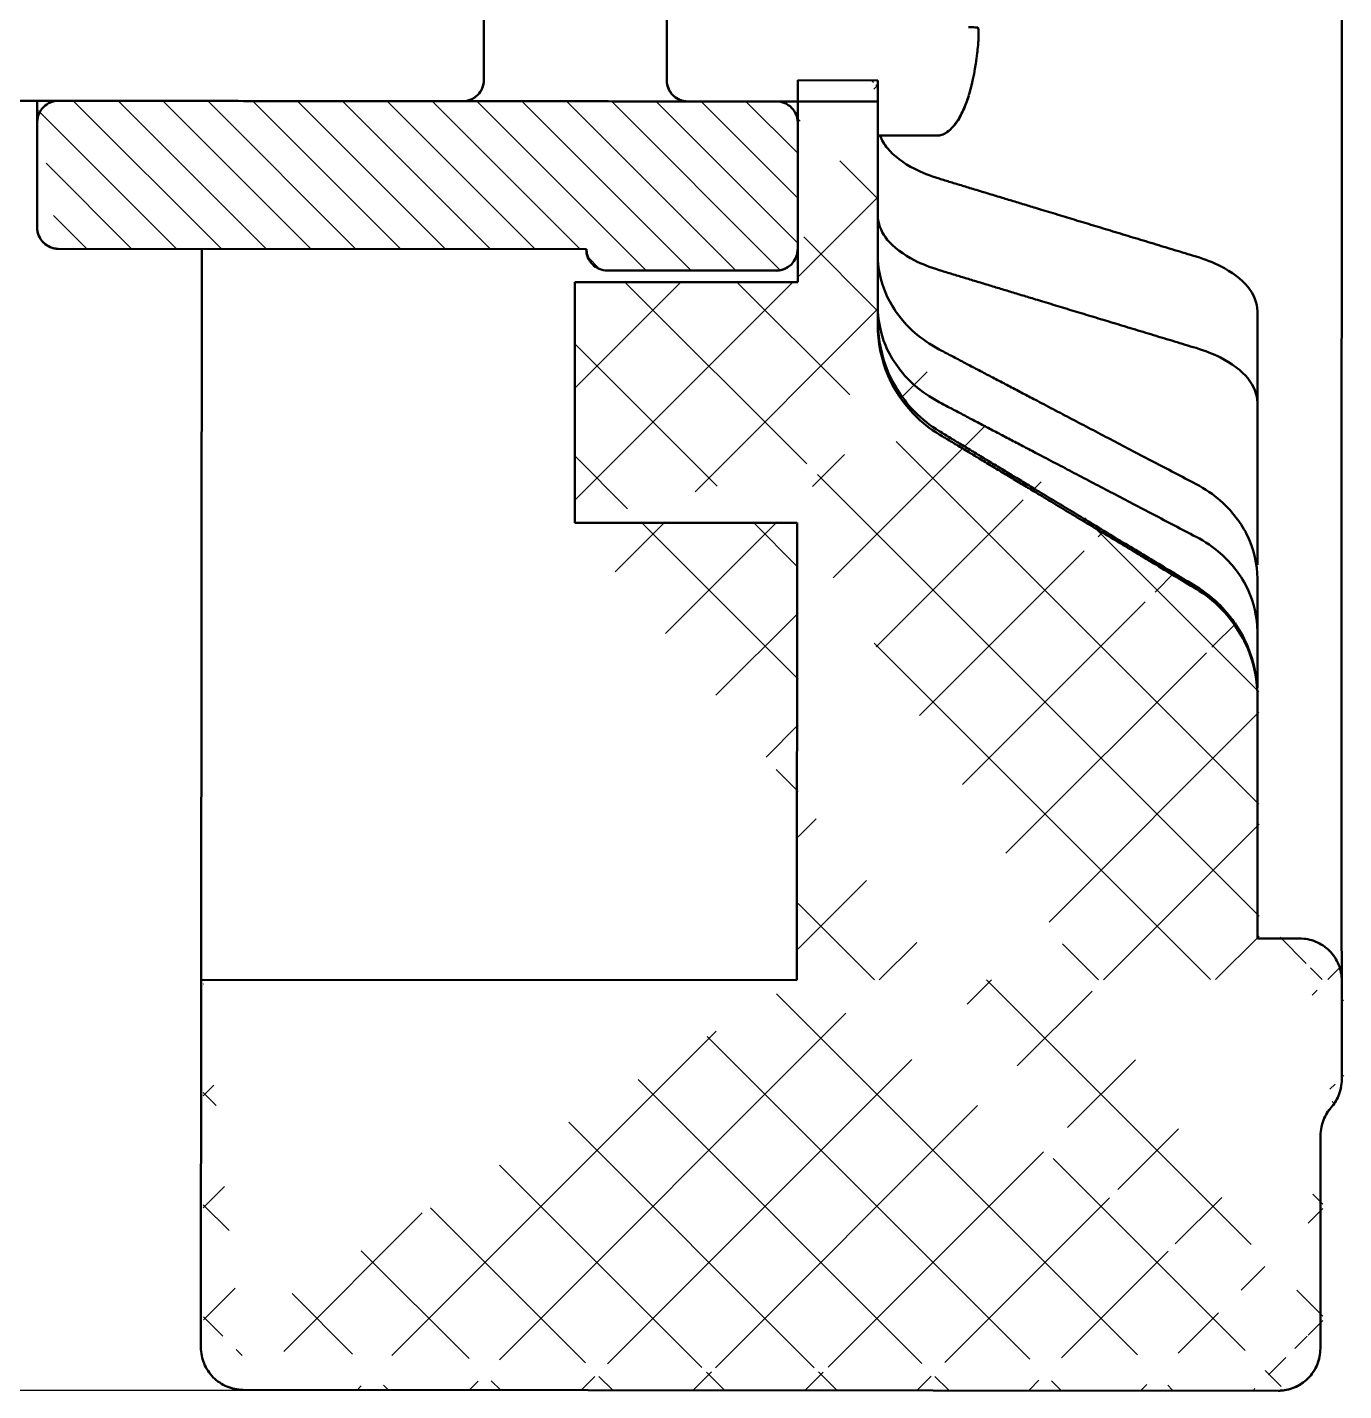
# Model space of a CAD drawing. Header units: inches. Extents: x -14 to 5184, y -66 to 1689.
# Drawn here: x 1614.7 to 1645.87, y 1444.19 to 1476.46 of the extents above; entities that cross this region are included whole.
import ezdxf

# ---------------------------------------------------------------- set-up
doc = ezdxf.new("R2010")
doc.units = ezdxf.units.IN
doc.header["$MEASUREMENT"] = 0
doc.linetypes.add('ACAD_ISO08W100', pattern=[36, 24, -3, 6, -3])
for name, color, linetype, lineweight in [('Видимые тонкие (ГОСТ)', 7, 'Continuous', 25), ('Видимый контур (ГОСТ)', 7, 'Continuous', 50), ('Осевая линия (ГОСТ)', 7, 'ACAD_ISO08W100', 25), ('Штриховка (ГОСТ)', 7, 'Continuous', 18)]:
    doc.layers.add(name, color=color, linetype=linetype, lineweight=lineweight)

msp = doc.modelspace()

# ---------------------------------------------------------------- hatches: boundary and pattern name
at = {"layer": 'Штриховка (ГОСТ)', "ltscale": 0.5}
h = msp.add_hatch(dxfattribs=at)
h.set_pattern_fill('ANSI37', color=256, scale=15)
h.set_pattern_definition([(45, (-1905.1381, 737.9077), (-1.3258252, 1.3258252), []), (135, (-1905.1381, 737.9077), (-1.3258252, -1.3258252), [])])
edge = h.paths.add_edge_path()
edge.add_line((1632.9443, 1475.2063), (1634.8443, 1475.2082))
edge.add_line((1632.9487, 1470.443), (1632.9443, 1475.2063))
edge.add_line((1632.9452, 1474.2049), (1632.948, 1471.2027))
edge.add_line((1627.6643, 1470.443), (1632.9487, 1470.443))
edge.add_line((1634.8443, 1475.2082), (1634.8497, 1469.4038))
edge.add_line((1627.6643, 1464.75), (1627.6643, 1470.443))
edge.add_line((1632.9468, 1464.7502), (1627.6643, 1464.7502))
edge.add_spline(control_points=[(1636.3074, 1466.912), (1636.0956, 1467.0451), (1635.8915, 1467.2029), (1635.467, 1467.6304), (1635.2205, 1468.0025), (1634.9465, 1468.6679), (1634.862, 1469.0707), (1634.8499, 1469.4267)], knot_values=[0.1533423, 0.1533423, 0.1533423, 0.1533423, 0.2224938, 0.2224938, 0.3340767, 0.3340767, 0.4383753, 0.4383753, 0.4383753, 0.4383753], degree=3, periodic=0)
edge.add_spline(control_points=[(1643.8561, 1460.7111), (1643.8488, 1461.0722), (1643.763, 1461.4875), (1643.4845, 1462.1596), (1643.237, 1462.5303), (1642.8123, 1462.9553), (1642.6111, 1463.1157), (1642.3977, 1463.244)], knot_values=[0.4495902, 0.4495902, 0.4495902, 0.4495902, 0.5564178, 0.5564178, 0.6678472, 0.6678472, 0.7366774, 0.7366774, 0.7366774, 0.7366774], degree=3, periodic=0)
edge.add_spline(control_points=[(1636.3074, 1466.912), (1638.8716, 1465.3642), (1642.3977, 1463.244)], knot_values=[0.2068793, 0.2068793, 0.2068793, 0.9123737, 0.9123737, 0.9123737], weights=[1.0088811, 1.0203141, 1.0064426], degree=2, periodic=0)
edge.add_line((1643.8579, 1460.6147), (1643.8632, 1454.9177))
edge.add_line((1643.8632, 1454.9177), (1644.8632, 1454.9187))
edge.add_spline(control_points=[(1645.6169, 1450.9193), (1645.5454, 1450.8381), (1645.4826, 1450.7357), (1645.3961, 1450.5263), (1645.3674, 1450.3811), (1645.3675, 1450.2576)], knot_values=[0.3763479, 0.3763479, 0.3763479, 0.3763479, 0.4072666, 0.4072666, 0.4442912, 0.4442912, 0.4442912, 0.4442912], degree=3, periodic=0)
edge.add_spline(control_points=[(1645.8663, 1451.581), (1645.8664, 1451.4576), (1645.8376, 1451.3123), (1645.7511, 1451.103), (1645.6883, 1451.0005), (1645.6169, 1450.9193)], knot_values=[0.444291, 0.444291, 0.444291, 0.444291, 0.4813156, 0.4813156, 0.5122343, 0.5122343, 0.5122343, 0.5122343], degree=3, periodic=0)
edge.add_line((1645.8641, 1453.9196), (1645.8663, 1451.581))
edge.add_spline(control_points=[(1644.8632, 1454.9187), (1644.9866, 1454.9188), (1645.1318, 1454.89), (1645.36, 1454.7958), (1645.4832, 1454.7136), (1645.6579, 1454.5392), (1645.7403, 1454.4162), (1645.8349, 1454.1882), (1645.864, 1454.043), (1645.8641, 1453.9196)], knot_values=[0.2961944, 0.2961944, 0.2961944, 0.2961944, 0.3332183, 0.3332183, 0.3702424, 0.3702424, 0.4072668, 0.4072668, 0.4442915, 0.4442915, 0.4442915, 0.4442915], degree=3, periodic=0)
edge.add_line((1618.8641, 1453.8944), (1632.9641, 1453.9075))
edge.add_line((1618.8722, 1445.1898), (1618.8641, 1453.8944))
edge.add_spline(control_points=[(1619.8731, 1444.1907), (1619.7497, 1444.1906), (1619.6044, 1444.2193), (1619.3763, 1444.3136), (1619.2531, 1444.3957), (1619.0784, 1444.5701), (1618.996, 1444.6932), (1618.9013, 1444.9211), (1618.8723, 1445.0664), (1618.8722, 1445.1898)], knot_values=[0, 0, 0, 0, 0.037024, 0.037024, 0.0740481, 0.0740481, 0.1110722, 0.1110722, 0.1480965, 0.1480965, 0.1480965, 0.1480965], degree=3, periodic=0)
edge.add_line((1644.3731, 1444.2135), (1619.8731, 1444.1907))
edge.add_spline(control_points=[(1645.3722, 1445.2145), (1645.3723, 1445.091), (1645.3435, 1444.9458), (1645.2493, 1444.7176), (1645.1671, 1444.5944), (1644.9927, 1444.4197), (1644.8697, 1444.3373), (1644.6417, 1444.2427), (1644.4965, 1444.2136), (1644.3731, 1444.2135)], knot_values=[-0.1480969, -0.1480969, -0.1480969, -0.1480969, -0.1110725, -0.1110725, -0.0740482, -0.0740482, -0.037024, -0.037024, 0, 0, 0, 0], degree=3, periodic=0)
edge.add_line((1645.3675, 1450.2576), (1645.3722, 1445.2145))
edge.add_line((1632.9538, 1453.9075), (1632.9468, 1464.7502))
edge.add_spline(control_points=[(1645.3454, 1444.9838), (1645.3382, 1444.9533), (1645.3289, 1444.9206), (1645.3033, 1444.8462), (1645.2856, 1444.804), (1645.2291, 1444.6919), (1645.1839, 1444.6238), (1645.0651, 1444.4852), (1644.9858, 1444.4172), (1644.8089, 1444.3075), (1644.7086, 1444.2657), (1644.5296, 1444.2227), (1644.451, 1444.2134), (1644.373, 1444.2133)], knot_values=[0, 0, 0, 0, 0.0105576, 0.0105576, 0.0243585, 0.0243585, 0.0485574, 0.0485574, 0.0792156, 0.0792156, 0.1110337, 0.1110337, 0.134456, 0.134456, 0.134456, 0.134456], degree=3, periodic=0)
h = msp.add_hatch(dxfattribs=at)
h.set_pattern_fill('ANSI31', color=256, scale=6, angle=90)
h.set_pattern_definition([(135, (-1792.4348, 737.88155), (-0.53033009, -0.53033009), [])])
edge = h.paths.add_edge_path()
edge.add_line((1627.9378, 1471.2025), (1615.4378, 1471.2139))
edge.add_spline(control_points=[(1615.4378, 1471.2139), (1615.3761, 1471.214), (1615.3035, 1471.2285), (1615.1895, 1471.2758), (1615.128, 1471.317), (1615.0408, 1471.4044), (1614.9997, 1471.466), (1614.9526, 1471.5801), (1614.9382, 1471.6527), (1614.9383, 1471.7145)], knot_values=[-0.0740532, -0.0740532, -0.0740532, -0.0740532, -0.055542, -0.055542, -0.0370297, -0.0370297, -0.0185157, -0.0185157, 0, 0, 0, 0], degree=3, periodic=0)
edge.add_spline(control_points=[(1615.4377, 1471.2132), (1615.4074, 1471.2132), (1615.377, 1471.216), (1615.295, 1471.2312), (1615.2437, 1471.2495), (1615.1508, 1471.3007), (1615.1079, 1471.3341), (1615.0388, 1471.4085), (1615.0107, 1471.4494), (1614.976, 1471.5201), (1614.9652, 1471.5484), (1614.953, 1471.5915), (1614.9496, 1471.606), (1614.9454, 1471.6284), (1614.944, 1471.6365), (1614.9421, 1471.6508), (1614.9413, 1471.6572), (1614.9403, 1471.6668), (1614.94, 1471.6704), (1614.9392, 1471.6804), (1614.939, 1471.685), (1614.9381, 1471.7017), (1614.9382, 1471.7039), (1614.938, 1471.7155), (1614.9379, 1471.7219), (1614.9377, 1471.75), (1614.9376, 1471.7783), (1614.9371, 1471.9266), (1614.9368, 1472.1215), (1614.9365, 1472.6551), (1614.9365, 1473.0002), (1614.9366, 1473.7873), (1614.9368, 1474.2366), (1614.9371, 1474.7137)], knot_values=[1.0581138, 1.0581138, 1.0581138, 1.0581138, 1.0672072, 1.0672072, 1.0831379, 1.0831379, 1.0990313, 1.0990313, 1.113614, 1.113614, 1.1226574, 1.1226574, 1.1271294, 1.1271294, 1.1296951, 1.1296951, 1.1318693, 1.1318693, 1.133435, 1.133435, 1.1367674, 1.1367674, 1.1494336, 1.1494336, 1.1752432, 1.1752432, 1.2315282, 1.2315282, 1.3909556, 1.3909556, 1.5503199, 1.5503199, 1.7063868, 1.7063868, 1.7063868, 1.7063868], degree=3, periodic=0)
edge.add_spline(control_points=[(1615.4378, 1471.2139), (1615.3761, 1471.214), (1615.3035, 1471.2285), (1615.1895, 1471.2758), (1615.128, 1471.317), (1615.0408, 1471.4044), (1614.9997, 1471.466), (1614.9526, 1471.5801), (1614.9382, 1471.6527), (1614.9383, 1471.7145)], knot_values=[-0.0740532, -0.0740532, -0.0740532, -0.0740532, -0.055542, -0.055542, -0.0370297, -0.0370297, -0.0185157, -0.0185157, 0, 0, 0, 0], degree=3, periodic=0)
edge.add_spline(control_points=[(1615.4377, 1471.2132), (1615.4074, 1471.2132), (1615.377, 1471.216), (1615.295, 1471.2312), (1615.2437, 1471.2495), (1615.1508, 1471.3007), (1615.1079, 1471.3341), (1615.0388, 1471.4085), (1615.0107, 1471.4494), (1614.976, 1471.5201), (1614.9652, 1471.5484), (1614.953, 1471.5915), (1614.9496, 1471.606), (1614.9454, 1471.6284), (1614.944, 1471.6365), (1614.9421, 1471.6508), (1614.9413, 1471.6572), (1614.9403, 1471.6668), (1614.94, 1471.6704), (1614.9392, 1471.6804), (1614.939, 1471.685), (1614.9381, 1471.7017), (1614.9382, 1471.7039), (1614.938, 1471.7155), (1614.9379, 1471.7219), (1614.9377, 1471.75), (1614.9376, 1471.7783), (1614.9371, 1471.9266), (1614.9368, 1472.1215), (1614.9365, 1472.6551), (1614.9365, 1473.0002), (1614.9366, 1473.7873), (1614.9368, 1474.2366), (1614.9371, 1474.7137)], knot_values=[1.0581138, 1.0581138, 1.0581138, 1.0581138, 1.0672072, 1.0672072, 1.0831379, 1.0831379, 1.0990313, 1.0990313, 1.113614, 1.113614, 1.1226574, 1.1226574, 1.1271294, 1.1271294, 1.1296951, 1.1296951, 1.1318693, 1.1318693, 1.133435, 1.133435, 1.1367674, 1.1367674, 1.1494336, 1.1494336, 1.1752432, 1.1752432, 1.2315282, 1.2315282, 1.3909556, 1.3909556, 1.5503199, 1.5503199, 1.7063868, 1.7063868, 1.7063868, 1.7063868], degree=3, periodic=0)
edge.add_spline(control_points=[(1615.4378, 1471.2139), (1615.3761, 1471.214), (1615.3035, 1471.2285), (1615.1895, 1471.2758), (1615.128, 1471.317), (1615.0408, 1471.4044), (1614.9997, 1471.466), (1614.9526, 1471.5801), (1614.9382, 1471.6527), (1614.9383, 1471.7145)], knot_values=[-0.0740532, -0.0740532, -0.0740532, -0.0740532, -0.055542, -0.055542, -0.0370297, -0.0370297, -0.0185157, -0.0185157, 0, 0, 0, 0], degree=3, periodic=0)
edge.add_spline(control_points=[(1615.4377, 1471.2132), (1615.4074, 1471.2132), (1615.377, 1471.216), (1615.295, 1471.2312), (1615.2437, 1471.2495), (1615.1508, 1471.3007), (1615.1079, 1471.3341), (1615.0388, 1471.4085), (1615.0107, 1471.4494), (1614.976, 1471.5201), (1614.9652, 1471.5484), (1614.953, 1471.5915), (1614.9496, 1471.606), (1614.9454, 1471.6284), (1614.944, 1471.6365), (1614.9421, 1471.6508), (1614.9413, 1471.6572), (1614.9403, 1471.6668), (1614.94, 1471.6704), (1614.9392, 1471.6804), (1614.939, 1471.685), (1614.9381, 1471.7017), (1614.9382, 1471.7039), (1614.938, 1471.7155), (1614.9379, 1471.7219), (1614.9377, 1471.75), (1614.9376, 1471.7783), (1614.9371, 1471.9266), (1614.9368, 1472.1215), (1614.9365, 1472.6551), (1614.9365, 1473.0002), (1614.9366, 1473.7873), (1614.9368, 1474.2366), (1614.9371, 1474.7137)], knot_values=[1.0581138, 1.0581138, 1.0581138, 1.0581138, 1.0672072, 1.0672072, 1.0831379, 1.0831379, 1.0990313, 1.0990313, 1.113614, 1.113614, 1.1226574, 1.1226574, 1.1271294, 1.1271294, 1.1296951, 1.1296951, 1.1318693, 1.1318693, 1.133435, 1.133435, 1.1367674, 1.1367674, 1.1494336, 1.1494336, 1.1752432, 1.1752432, 1.2315282, 1.2315282, 1.3909556, 1.3909556, 1.5503199, 1.5503199, 1.7063868, 1.7063868, 1.7063868, 1.7063868], degree=3, periodic=0)
edge.add_spline(control_points=[(1615.4378, 1471.2139), (1615.3761, 1471.214), (1615.3035, 1471.2285), (1615.1895, 1471.2758), (1615.128, 1471.317), (1615.0408, 1471.4044), (1614.9997, 1471.466), (1614.9526, 1471.5801), (1614.9382, 1471.6527), (1614.9383, 1471.7145)], knot_values=[-0.0740532, -0.0740532, -0.0740532, -0.0740532, -0.055542, -0.055542, -0.0370297, -0.0370297, -0.0185157, -0.0185157, 0, 0, 0, 0], degree=3, periodic=0)
edge.add_spline(control_points=[(1615.4377, 1471.2132), (1615.4074, 1471.2132), (1615.377, 1471.216), (1615.295, 1471.2312), (1615.2437, 1471.2495), (1615.1508, 1471.3007), (1615.1079, 1471.3341), (1615.0388, 1471.4085), (1615.0107, 1471.4494), (1614.976, 1471.5201), (1614.9652, 1471.5484), (1614.953, 1471.5915), (1614.9496, 1471.606), (1614.9454, 1471.6284), (1614.944, 1471.6365), (1614.9421, 1471.6508), (1614.9413, 1471.6572), (1614.9403, 1471.6668), (1614.94, 1471.6704), (1614.9392, 1471.6804), (1614.939, 1471.685), (1614.9381, 1471.7017), (1614.9382, 1471.7039), (1614.938, 1471.7155), (1614.9379, 1471.7219), (1614.9377, 1471.75), (1614.9376, 1471.7783), (1614.9371, 1471.9266), (1614.9368, 1472.1215), (1614.9365, 1472.6551), (1614.9365, 1473.0002), (1614.9366, 1473.7873), (1614.9368, 1474.2366), (1614.9371, 1474.7137)], knot_values=[1.0581138, 1.0581138, 1.0581138, 1.0581138, 1.0672072, 1.0672072, 1.0831379, 1.0831379, 1.0990313, 1.0990313, 1.113614, 1.113614, 1.1226574, 1.1226574, 1.1271294, 1.1271294, 1.1296951, 1.1296951, 1.1318693, 1.1318693, 1.133435, 1.133435, 1.1367674, 1.1367674, 1.1494336, 1.1494336, 1.1752432, 1.1752432, 1.2315282, 1.2315282, 1.3909556, 1.3909556, 1.5503199, 1.5503199, 1.7063868, 1.7063868, 1.7063868, 1.7063868], degree=3, periodic=0)
edge.add_spline(control_points=[(1615.4378, 1471.2139), (1615.3761, 1471.214), (1615.3035, 1471.2285), (1615.1895, 1471.2758), (1615.128, 1471.317), (1615.0408, 1471.4044), (1614.9997, 1471.466), (1614.9526, 1471.5801), (1614.9382, 1471.6527), (1614.9383, 1471.7145)], knot_values=[-0.0740532, -0.0740532, -0.0740532, -0.0740532, -0.055542, -0.055542, -0.0370297, -0.0370297, -0.0185157, -0.0185157, 0, 0, 0, 0], degree=3, periodic=0)
edge.add_spline(control_points=[(1615.4377, 1471.2132), (1615.4074, 1471.2132), (1615.377, 1471.216), (1615.295, 1471.2312), (1615.2437, 1471.2495), (1615.1508, 1471.3007), (1615.1079, 1471.3341), (1615.0388, 1471.4085), (1615.0107, 1471.4494), (1614.976, 1471.5201), (1614.9652, 1471.5484), (1614.953, 1471.5915), (1614.9496, 1471.606), (1614.9454, 1471.6284), (1614.944, 1471.6365), (1614.9421, 1471.6508), (1614.9413, 1471.6572), (1614.9403, 1471.6668), (1614.94, 1471.6704), (1614.9392, 1471.6804), (1614.939, 1471.685), (1614.9381, 1471.7017), (1614.9382, 1471.7039), (1614.938, 1471.7155), (1614.9379, 1471.7219), (1614.9377, 1471.75), (1614.9376, 1471.7783), (1614.9371, 1471.9266), (1614.9368, 1472.1215), (1614.9365, 1472.6551), (1614.9365, 1473.0002), (1614.9366, 1473.7873), (1614.9368, 1474.2366), (1614.9371, 1474.7137)], knot_values=[1.0581138, 1.0581138, 1.0581138, 1.0581138, 1.0672072, 1.0672072, 1.0831379, 1.0831379, 1.0990313, 1.0990313, 1.113614, 1.113614, 1.1226574, 1.1226574, 1.1271294, 1.1271294, 1.1296951, 1.1296951, 1.1318693, 1.1318693, 1.133435, 1.133435, 1.1367674, 1.1367674, 1.1494336, 1.1494336, 1.1752432, 1.1752432, 1.2315282, 1.2315282, 1.3909556, 1.3909556, 1.5503199, 1.5503199, 1.7063868, 1.7063868, 1.7063868, 1.7063868], degree=3, periodic=0)
edge.add_spline(control_points=[(1615.4378, 1471.2139), (1615.3761, 1471.214), (1615.3035, 1471.2285), (1615.1895, 1471.2758), (1615.128, 1471.317), (1615.0408, 1471.4044), (1614.9997, 1471.466), (1614.9526, 1471.5801), (1614.9382, 1471.6527), (1614.9383, 1471.7145)], knot_values=[-0.0740532, -0.0740532, -0.0740532, -0.0740532, -0.055542, -0.055542, -0.0370297, -0.0370297, -0.0185157, -0.0185157, 0, 0, 0, 0], degree=3, periodic=0)
edge.add_line((1614.9383, 1471.7145), (1614.9406, 1474.2152))
edge.add_spline(control_points=[(1614.9406, 1474.2152), (1614.9407, 1474.277), (1614.9552, 1474.3497), (1615.0025, 1474.4638), (1615.0437, 1474.5253), (1615.1311, 1474.6126), (1615.1927, 1474.6537), (1615.3068, 1474.7009), (1615.3794, 1474.7152), (1615.4411, 1474.7152)], knot_values=[0.148145, 0.148145, 0.148145, 0.148145, 0.1666737, 0.1666737, 0.1851987, 0.1851987, 0.2037152, 0.2037152, 0.2222222, 0.2222222, 0.2222222, 0.2222222], degree=3, periodic=0)
edge.add_line((1615.4411, 1474.7152), (1632.4411, 1474.7001))
edge.add_spline(control_points=[(1632.4411, 1474.7001), (1632.5027, 1474.7001), (1632.5753, 1474.6855), (1632.6893, 1474.6382), (1632.7508, 1474.5969), (1632.838, 1474.5095), (1632.8791, 1474.4478), (1632.9263, 1474.3336), (1632.9407, 1474.2609), (1632.9406, 1474.1991)], knot_values=[0.0740763, 0.0740763, 0.0740763, 0.0740763, 0.0925813, 0.0925813, 0.1110984, 0.1110984, 0.1296274, 0.1296274, 0.1481623, 0.1481623, 0.1481623, 0.1481623], degree=3, periodic=0)
edge.add_line((1632.9406, 1474.1991), (1632.9378, 1471.197))
edge.add_ellipse((1632.4378, 1471.1975), major_axis=(0.4234, 0.266), ratio=0.9999995, start_angle=237.81076, end_angle=327.81076, ccw=False)
edge.add_line((1632.4373, 1470.6975), (1628.4373, 1470.7012))
edge.add_ellipse((1628.4378, 1471.2012), major_axis=(-0.4234, -0.266), ratio=0.9999995, start_angle=-32.18924, end_angle=57.81076, ccw=False)
edge.add_line((1627.9378, 1471.2017), (1627.9378, 1471.2025))

# ---------------------------------------------------------------- linework, layer by layer
at = {"layer": 'Видимые тонкие (ГОСТ)', "ltscale": 0.5}
msp.add_line((1632.5027, 1474.7001), (1615.3794, 1474.7152), dxfattribs=at)
at = {"layer": 'Видимый контур (ГОСТ)'}
for p, q in [((1625.5122, 1475.208), (1625.5149, 1478.202)), ((1629.8443, 1478.1964), (1629.8415, 1475.2033)), ((1634.8415, 1475.1989), (1632.9415, 1475.2006)), ((1634.8361, 1469.3945), (1634.8415, 1475.1989)), ((1614.441, 1474.7141), (1615.3966, 1474.7132)), ((1630.3411, 1474.702), (1634.8411, 1474.698)), ((1632.4928, 1474.6974), (1632.941, 1474.697)), ((1634.8411, 1474.698), (1634.8403, 1473.8972)), ((1614.9406, 1474.2152), (1614.9383, 1471.7145)), ((1634.8403, 1473.8972), (1636.2403, 1473.8959)), ((1636.2402, 1473.8939), (1634.8403, 1473.8952)), ((1627.9377, 1471.2016), (1615.4377, 1471.2132)), ((1615.4378, 1471.2139), (1627.9378, 1471.2025)), ((1618.8378, 1471.2108), (1618.8378, 1471.2101)), ((1627.935, 1471.1994), (1627.935, 1471.2016)), ((1627.9378, 1471.2025), (1627.9378, 1471.2017)), ((1632.4343, 1470.6956), (1628.4343, 1470.6993)), ((1628.4373, 1470.7012), (1632.4373, 1470.6975)), ((1643.8224, 1463.7325), (1643.823, 1467.5722)), ((1632.9318, 1464.7273), (1632.9218, 1453.9018)), ((1643.8215, 1460.819), (1643.8234, 1462.1584)), ((1643.8227, 1454.8917), (1643.828, 1460.5887)), ((1644.8227, 1454.8908), (1643.8227, 1454.8917)), ((1632.9218, 1453.9018), (1618.8218, 1453.9148)), ((1645.8196, 1451.5513), (1645.8218, 1453.8899)), ((1645.3137, 1445.1857), (1645.3184, 1450.2289)), ((1619.8127, 1444.2093), (1644.3127, 1444.1866)), ((1619.8127, 1444.2091), (1644.3126, 1444.1864))]:
    msp.add_line(p, q, dxfattribs=at)
at = {"layer": 'Видимый контур (ГОСТ)', "ltscale": 0.5}
for p, q in [((1632.9415, 1475.2006), (1632.9415, 1470.4205)), ((1618.8378, 1471.2108), (1618.8217, 1453.9148)), ((1627.6643, 1470.4205), (1627.6643, 1464.7275)), ((1627.6643, 1470.4205), (1632.9415, 1470.4205)), ((1632.9318, 1464.7273), (1627.6643, 1464.7273)), ((1618.8137, 1445.2102), (1618.8217, 1453.9148))]:
    msp.add_line(p, q, dxfattribs=at)
at = {"layer": 'Видимый контур (ГОСТ)', "extrusion": (0, 0, -1)}
for centre, major_axis, ratio, start_param, end_param in [((1631.7653, 1477.7797), (5.2238, -2.9448), 0.0017133, 6.2410328, 6.2812829), ((1631.7653, 1477.7797), (5.2238, -2.9448), 0.0017133, 6.2811944, 6.299893), ((1628.435, 1471.1994), (0.2421, 0.4377), 0.9994161, 2.6375933, 4.2083897), ((1627.9428, 1476.7016), (-0.0051, -5.5), 0.0008567, 6.2650345, 6.282646), ((1628.4378, 1471.2012), (-0.4234, -0.266), 0.9999995, 5.2741972, 6.8449935), ((1627.9428, 1476.7016), (-0.0051, -5.5), 0.0008567, 6.2826452, 6.2831844), ((1632.4378, 1471.1975), (0.4234, 0.266), 0.9999995, 0.5618082, 2.1326045), ((1632.435, 1471.1957), (-0.2421, -0.4377), 0.9994161, 5.2173778, 5.779186), ((1643.8428, 1476.6858), (0.0149, 16.0906), 0.0008563, 4.1103797, 4.2659064), ((1643.8427, 1476.6595), (0.0148, 16.0566), 0.000853, 3.5861538, 3.7420103)]:
    msp.add_ellipse(centre, major_axis=major_axis, ratio=ratio, start_param=start_param, end_param=end_param, dxfattribs=at)
at = {"layer": 'Видимый контур (ГОСТ)'}
for points, knots in [([(1645.8205, 1453.941), (1645.8204, 1453.9448), (1645.8204, 1453.9496), (1645.8197, 1454.0063), (1645.819, 1454.1144), (1645.8169, 1454.6848), (1645.8157, 1455.4611), (1645.8142, 1457.6732), (1645.8139, 1459.1664), (1645.8143, 1462.6577), (1645.815, 1464.7001), (1645.8172, 1469.071), (1645.8188, 1471.4539), (1645.8228, 1476.2583), (1645.8252, 1478.7395), (1645.8304, 1483.4891), (1645.8333, 1485.8166), (1645.8392, 1490.0291), (1645.8424, 1491.9665), (1645.8485, 1495.214), (1645.8515, 1496.5646), (1645.8571, 1498.5167), (1645.8598, 1499.1474), (1645.8622, 1499.3947), (1645.8625, 1499.4156), (1645.8627, 1499.4288)], [0.2615678, 0.2615678, 0.2615678, 0.2615678, 0.2873283, 0.2873283, 0.5466366, 0.5466366, 1.2399176, 1.2399176, 1.9648387, 1.9648387, 2.6909411, 2.6909411, 3.417188, 3.417188, 4.143471, 4.143471, 4.8697608, 4.8697608, 5.5960387, 5.5960387, 6.3222664, 6.3222664, 7.0482955, 7.0482955, 7.1366388, 7.1366388, 7.1366388, 7.1366388]), ([(1630.2938, 1478.6968), (1630.2876, 1478.6962), (1630.2815, 1478.6955), (1630.223, 1478.6873), (1630.1713, 1478.6715), (1630.0762, 1478.6248), (1630.0318, 1478.5933), (1629.956, 1478.5189), (1629.9237, 1478.475), (1629.8752, 1478.3805), (1629.8583, 1478.3285), (1629.8484, 1478.265), (1629.847, 1478.2533), (1629.8458, 1478.2389), (1629.8455, 1478.2355), (1629.8451, 1478.2298), (1629.845, 1478.2274), (1629.8447, 1478.2222), (1629.8446, 1478.2197), (1629.8445, 1478.2156), (1629.8444, 1478.214), (1629.8443, 1478.2105), (1629.8443, 1478.2089), (1629.8442, 1478.2044), (1629.8442, 1478.2023), (1629.8441, 1478.1933), (1629.844, 1478.1857), (1629.8438, 1478.1424), (1629.8436, 1478.0834), (1629.8432, 1477.9195), (1629.843, 1477.8136), (1629.8426, 1477.5715), (1629.8424, 1477.433), (1629.842, 1477.1392), (1629.8418, 1476.9804), (1629.8415, 1476.6626), (1629.8414, 1476.4996), (1629.8411, 1476.1898), (1629.8411, 1476.0392), (1629.841, 1475.7688), (1629.8409, 1475.6458), (1629.841, 1475.4422), (1629.841, 1475.3592), (1629.8411, 1475.2427), (1629.841, 1475.2187), (1629.8415, 1475.1914), (1629.8415, 1475.1893), (1629.8417, 1475.1824), (1629.8418, 1475.1804), (1629.842, 1475.1746), (1629.8422, 1475.1705), (1629.8428, 1475.1623), (1629.8431, 1475.1585), (1629.844, 1475.1484), (1629.8447, 1475.1421), (1629.8472, 1475.1226), (1629.8494, 1475.1092), (1629.8589, 1475.0644), (1629.8688, 1475.0331), (1629.9017, 1474.956), (1629.9295, 1474.9113), (1629.9979, 1474.8322), (1630.0396, 1474.7972), (1630.1308, 1474.7428), (1630.1814, 1474.7227), (1630.252, 1474.7071), (1630.271, 1474.704), (1630.2901, 1474.702)], [0.00509392, 0.00509392, 0.00509392, 0.00509392, 0.00695757, 0.00695757, 0.02279538, 0.02279538, 0.03873067, 0.03873067, 0.05466235, 0.05466235, 0.07059274, 0.07059274, 0.07408036, 0.07408036, 0.07519684, 0.07519684, 0.07607766, 0.07607766, 0.07734181, 0.07734181, 0.07864594, 0.07864594, 0.08085744, 0.08085744, 0.08629825, 0.08629825, 0.10261451, 0.10261451, 0.15218048, 0.15218048, 0.20103452, 0.20103452, 0.24891737, 0.24891737, 0.29675849, 0.29675849, 0.34458381, 0.34458381, 0.39240697, 0.39240697, 0.44023774, 0.44023774, 0.48809872, 0.48809872, 0.5360537, 0.5360537, 0.53995061, 0.53995061, 0.54116027, 0.54116027, 0.54271805, 0.54271805, 0.54394953, 0.54394953, 0.54589037, 0.54589037, 0.54993232, 0.54993232, 0.55967589, 0.55967589, 0.57509252, 0.57509252, 0.59102739, 0.59102739, 0.6069588, 0.6069588, 0.61270738, 0.61270738, 0.61270738, 0.61270738]), ([(1636.9848, 1476.4564), (1637.076, 1476.4557), (1637.1377, 1476.4548), (1637.1931, 1476.4538), (1637.2019, 1476.4536), (1637.2072, 1476.4531), (1637.2103, 1476.4488), (1637.2149, 1476.4336), (1637.2174, 1476.4222), (1637.2216, 1476.3765), (1637.2229, 1476.3457), (1637.2229, 1476.2637), (1637.2211, 1476.2112), (1637.2166, 1476.124), (1637.2138, 1476.0815), (1637.2042, 1475.9646), (1637.1963, 1475.8914), (1637.1531, 1475.5187), (1637.0914, 1475.1841), (1636.9929, 1474.8638), (1636.9888, 1474.8508), (1636.9847, 1474.8379)], [0, 0, 0, 0, 0.0899519, 0.0899519, 0.1264019, 0.1264019, 0.2065144, 0.2065144, 0.2647303, 0.2647303, 0.3262898, 0.3262898, 0.4040246, 0.4040246, 0.473425, 0.473425, 0.5855119, 0.5855119, 1.2915776, 1.2915776, 1.3214008, 1.3214008, 1.3214008, 1.3214008]), ([(1625.0117, 1474.7077), (1625.0734, 1474.7076), (1625.146, 1474.722), (1625.26, 1474.7692), (1625.3216, 1474.8103), (1625.409, 1474.8976), (1625.4502, 1474.9592), (1625.4976, 1475.0734), (1625.5121, 1475.1462), (1625.5122, 1475.208)], [0, 0, 0, 0, 0.01850408, 0.01850408, 0.037019123, 0.037019123, 0.05555129, 0.05555129, 0.074106859, 0.074106859, 0.074106859, 0.074106859]), ([(1625.0587, 1474.7077), (1625.0662, 1474.7084), (1625.0736, 1474.7092), (1625.1333, 1474.7175), (1625.185, 1474.7334), (1625.2801, 1474.7801), (1625.3245, 1474.8115), (1625.4003, 1474.886), (1625.4326, 1474.9298), (1625.4811, 1475.0243), (1625.498, 1475.0763), (1625.5082, 1475.1419), (1625.5098, 1475.156), (1625.5109, 1475.171), (1625.5111, 1475.1737), (1625.5114, 1475.1799), (1625.5116, 1475.1832), (1625.5118, 1475.1879), (1625.5118, 1475.1896), (1625.5119, 1475.1932), (1625.512, 1475.1947), (1625.5121, 1475.1982), (1625.5121, 1475.1997), (1625.5121, 1475.2012)], [0.004716334, 0.004716334, 0.004716334, 0.004716334, 0.006957566, 0.006957566, 0.022795383, 0.022795383, 0.038730673, 0.038730673, 0.054662352, 0.054662352, 0.070592739, 0.070592739, 0.074707003, 0.074707003, 0.075608939, 0.075608939, 0.07705342, 0.07705342, 0.078280624, 0.078280624, 0.080173107, 0.080173107, 0.083432196, 0.083432196, 0.083432196, 0.083432196]), ([(1629.8415, 1475.2033), (1629.8415, 1475.1414), (1629.8559, 1475.0686), (1629.903, 1474.9543), (1629.9441, 1474.8926), (1630.0313, 1474.8051), (1630.0929, 1474.7639), (1630.2068, 1474.7165), (1630.2794, 1474.702), (1630.3411, 1474.702)], [-0.074113445, -0.074113445, -0.074113445, -0.074113445, -0.055551585, -0.055551585, -0.037017386, -0.037017386, -0.018502767, -0.018502767, 0, 0, 0, 0]), ([(1636.2402, 1473.8939), (1636.2788, 1473.8939), (1636.3177, 1473.9003), (1636.392, 1473.9241), (1636.428, 1473.9418), (1636.5032, 1473.9895), (1636.5417, 1474.0217), (1636.6277, 1474.1076), (1636.6724, 1474.165), (1636.7774, 1474.3221), (1636.8311, 1474.4271), (1636.9201, 1474.6324), (1636.9568, 1474.7331), (1636.9891, 1474.8349)], [0, 0, 0, 0, 0.01155831, 0.01155831, 0.02339945, 0.02339945, 0.03827497, 0.03827497, 0.05988259, 0.05988259, 0.09495715, 0.09495715, 0.12701976, 0.12701976, 0.12701976, 0.12701976]), ([(1636.2403, 1473.8959), (1636.2871, 1473.8959), (1636.3325, 1473.905), (1636.4265, 1473.9411), (1636.4728, 1473.9697), (1636.6326, 1474.0973), (1636.7229, 1474.2347), (1636.8597, 1474.4817), (1636.9286, 1474.6474), (1636.9883, 1474.8352)], [-0.30376401, -0.30376401, -0.30376401, -0.30376401, -0.28655729, -0.28655729, -0.26676724, -0.26676724, -0.21140051, -0.21140051, -0.14090322, -0.14090322, -0.14090322, -0.14090322]), ([(1614.9371, 1474.7137), (1614.9368, 1474.2366), (1614.9366, 1473.7873), (1614.9365, 1473.0002), (1614.9365, 1472.6551), (1614.9368, 1472.1215), (1614.9371, 1471.9266), (1614.9376, 1471.7783), (1614.9377, 1471.75), (1614.9379, 1471.7219), (1614.938, 1471.7155), (1614.9382, 1471.7039), (1614.9381, 1471.7017), (1614.939, 1471.685), (1614.9392, 1471.6804), (1614.94, 1471.6704), (1614.9403, 1471.6668), (1614.9413, 1471.6572), (1614.9421, 1471.6508), (1614.944, 1471.6365), (1614.9454, 1471.6284), (1614.9496, 1471.606), (1614.953, 1471.5915), (1614.9652, 1471.5484), (1614.976, 1471.5201), (1615.0107, 1471.4494), (1615.0388, 1471.4085), (1615.1079, 1471.3341), (1615.1508, 1471.3007), (1615.2437, 1471.2495), (1615.295, 1471.2312), (1615.377, 1471.216), (1615.4074, 1471.2132), (1615.4377, 1471.2132)], [1.05811383, 1.05811383, 1.05811383, 1.05811383, 1.21418078, 1.21418078, 1.37354505, 1.37354505, 1.53297242, 1.53297242, 1.58925742, 1.58925742, 1.61506703, 1.61506703, 1.62773328, 1.62773328, 1.63106566, 1.63106566, 1.63263132, 1.63263132, 1.63480551, 1.63480551, 1.63737127, 1.63737127, 1.64184327, 1.64184327, 1.65088669, 1.65088669, 1.6654694, 1.6654694, 1.6813627, 1.6813627, 1.69729341, 1.69729341, 1.70638682, 1.70638682, 1.70638682, 1.70638682]), ([(1615.4411, 1474.7152), (1615.3794, 1474.7152), (1615.3068, 1474.7009), (1615.1927, 1474.6537), (1615.1311, 1474.6126), (1615.0437, 1474.5253), (1615.0025, 1474.4638), (1614.9552, 1474.3497), (1614.9407, 1474.277), (1614.9406, 1474.2152)], [0.148145049, 0.148145049, 0.148145049, 0.148145049, 0.166651994, 0.166651994, 0.185168523, 0.185168523, 0.20369358, 0.20369358, 0.222222192, 0.222222192, 0.222222192, 0.222222192]), ([(1632.9406, 1474.1991), (1632.9407, 1474.2609), (1632.9263, 1474.3336), (1632.8791, 1474.4478), (1632.838, 1474.5095), (1632.7508, 1474.5969), (1632.6893, 1474.6382), (1632.5753, 1474.6855), (1632.5027, 1474.7001), (1632.4411, 1474.7001)], [0.074076339, 0.074076339, 0.074076339, 0.074076339, 0.092611193, 0.092611193, 0.111140181, 0.111140181, 0.12965732, 0.12965732, 0.148162276, 0.148162276, 0.148162276, 0.148162276]), ([(1634.8893, 1473.8955), (1634.9286, 1473.7896), (1634.9879, 1473.6852), (1635.2035, 1473.4215), (1635.4492, 1473.2349), (1635.8728, 1473.0204), (1636.0765, 1472.9411), (1636.288, 1472.8742)], [1.39938138, 1.39938138, 1.39938138, 1.39938138, 1.45855332, 1.45855332, 1.57013617, 1.57013617, 1.63928765, 1.63928765, 1.63928765, 1.63928765]), ([(1636.2871, 1470.7098), (1636.0755, 1470.7767), (1635.8718, 1470.856), (1635.4483, 1471.0705), (1635.2025, 1471.2571), (1634.9411, 1471.5769), (1634.8608, 1471.7584), (1634.8394, 1471.9248)], [0.15334232, 0.15334232, 0.15334232, 0.15334232, 0.2224938, 0.2224938, 0.33407665, 0.33407665, 0.42956496, 0.42956496, 0.42956496, 0.42956496]), ([(1614.9383, 1471.7145), (1614.9382, 1471.6527), (1614.9526, 1471.5801), (1614.9997, 1471.466), (1615.0408, 1471.4044), (1615.128, 1471.317), (1615.1895, 1471.2758), (1615.3035, 1471.2285), (1615.3761, 1471.214), (1615.4378, 1471.2139)], [-0.074053192, -0.074053192, -0.074053192, -0.074053192, -0.055537472, -0.055537472, -0.037023522, -0.037023522, -0.018511209, -0.018511209, 0, 0, 0, 0]), ([(1634.8384, 1470.9489), (1634.8582, 1470.6573), (1634.9391, 1470.3373), (1635.2024, 1469.7799), (1635.4481, 1469.4572), (1635.8717, 1469.0861), (1636.0754, 1468.949), (1636.2869, 1468.8334)], [1.36156277, 1.36156277, 1.36156277, 1.36156277, 1.45855332, 1.45855332, 1.57013617, 1.57013617, 1.63928765, 1.63928765, 1.63928765, 1.63928765]), ([(1642.3705, 1471.03), (1642.5836, 1470.9655), (1642.7844, 1470.885), (1643.2083, 1470.6717), (1643.455, 1470.4858), (1643.7377, 1470.1422), (1643.8239, 1469.9238), (1643.8239, 1469.738)], [1.0432427, 1.0432427, 1.0432427, 1.0432427, 1.1120729, 1.1120729, 1.22350223, 1.22350223, 1.33476456, 1.33476456, 1.33476456, 1.33476456]), ([(1636.2876, 1467.5845), (1636.0761, 1467.7001), (1635.8724, 1467.8373), (1635.4488, 1468.2083), (1635.2031, 1468.5311), (1634.9348, 1469.0991), (1634.8523, 1469.4349), (1634.8369, 1469.7359)], [0.15334232, 0.15334232, 0.15334232, 0.15334232, 0.2224938, 0.2224938, 0.33407665, 0.33407665, 0.43505485, 0.43505485, 0.43505485, 0.43505485]), ([(1636.2903, 1466.8205), (1636.0766, 1466.949), (1635.8752, 1467.1096), (1635.4513, 1467.5343), (1635.2048, 1467.9039), (1634.9221, 1468.5884), (1634.8358, 1469.0242), (1634.8361, 1469.3945)], [0.15322088, 0.15322088, 0.15322088, 0.15322088, 0.22214217, 0.22214217, 0.3332195, 0.3332195, 0.44430492, 0.44430492, 0.44430492, 0.44430492]), ([(1634.8364, 1469.4163), (1634.8478, 1469.0602), (1634.9316, 1468.6572), (1635.2043, 1467.9912), (1635.4502, 1467.6187), (1635.8739, 1467.1904), (1636.0776, 1467.0321), (1636.2892, 1466.8987)], [1.35423077, 1.35423077, 1.35423077, 1.35423077, 1.45855332, 1.45855332, 1.57013617, 1.57013617, 1.63928765, 1.63928765, 1.63928765, 1.63928765]), ([(1643.823, 1467.5722), (1643.8234, 1467.7583), (1643.7371, 1467.9774), (1643.454, 1468.3214), (1643.2073, 1468.5073), (1642.7835, 1468.7206), (1642.5827, 1468.8011), (1642.3696, 1468.8656)], [0.44486985, 0.44486985, 0.44486985, 0.44486985, 0.55641783, 0.55641783, 0.66784716, 0.66784716, 0.73667737, 0.73667737, 0.73667737, 0.73667737]), ([(1642.3694, 1465.6452), (1642.5825, 1465.5337), (1642.7833, 1465.3944), (1643.2071, 1465.0255), (1643.4538, 1464.7039), (1643.7362, 1464.1098), (1643.8224, 1463.7325), (1643.8227, 1463.4112)], [1.0432427, 1.0432427, 1.0432427, 1.0432427, 1.1120729, 1.1120729, 1.22350223, 1.22350223, 1.33459454, 1.33459454, 1.33459454, 1.33459454]), ([(1643.8234, 1462.1584), (1643.8238, 1462.4805), (1643.7375, 1462.8598), (1643.4545, 1463.4551), (1643.2078, 1463.7766), (1642.784, 1464.1456), (1642.5831, 1464.2848), (1642.3701, 1464.3963)], [0.44486985, 0.44486985, 0.44486985, 0.44486985, 0.55641783, 0.55641783, 0.66784716, 0.66784716, 0.73667737, 0.73667737, 0.73667737, 0.73667737]), ([(1642.3727, 1463.2193), (1642.5859, 1463.0906), (1642.7867, 1462.9299), (1643.2107, 1462.5041), (1643.4575, 1462.1329), (1643.7345, 1461.4608), (1643.8195, 1461.0463), (1643.8264, 1460.6855)], [1.0432427, 1.0432427, 1.0432427, 1.0432427, 1.1120729, 1.1120729, 1.22350223, 1.22350223, 1.3301553, 1.3301553, 1.3301553, 1.3301553]), ([(1643.828, 1460.5887), (1643.8283, 1460.9589), (1643.742, 1461.3948), (1643.4593, 1462.0792), (1643.2128, 1462.4488), (1642.7889, 1462.8735), (1642.5875, 1463.0341), (1642.3738, 1463.1626)], [0.44429433, 0.44429433, 0.44429433, 0.44429433, 0.55537039, 0.55537039, 0.66644506, 0.66644506, 0.7353681, 0.7353681, 0.7353681, 0.7353681]), ([(1645.8218, 1453.8899), (1645.8219, 1454.0133), (1645.7931, 1454.1586), (1645.6989, 1454.3867), (1645.6167, 1454.5099), (1645.4423, 1454.6846), (1645.3193, 1454.767), (1645.0913, 1454.8617), (1644.9461, 1454.8907), (1644.8227, 1454.8908)], [0.14809739, 0.14809739, 0.14809739, 0.14809739, 0.18512207, 0.18512207, 0.22214645, 0.22214645, 0.25917054, 0.25917054, 0.29619445, 0.29619445, 0.29619445, 0.29619445]), ([(1645.569, 1450.8901), (1645.6406, 1450.9711), (1645.7036, 1451.0735), (1645.7904, 1451.2826), (1645.8195, 1451.4279), (1645.8196, 1451.5513)], [0.080153878, 0.080153878, 0.080153878, 0.080153878, 0.111072638, 0.111072638, 0.148097212, 0.148097212, 0.148097212, 0.148097212]), ([(1645.5689, 1450.8898), (1645.6401, 1450.9704), (1645.6989, 1451.0641), (1645.7546, 1451.1956), (1645.7668, 1451.2297), (1645.7876, 1451.2987), (1645.7961, 1451.3346), (1645.8021, 1451.3662)], [0, 0, 0, 0, 0.032314918, 0.032314918, 0.043269849, 0.043269849, 0.054662237, 0.054662237, 0.054662237, 0.054662237]), ([(1645.3184, 1450.2289), (1645.3185, 1450.3523), (1645.3475, 1450.4975), (1645.4344, 1450.7067), (1645.4974, 1450.809), (1645.569, 1450.8901)], [0.148096795, 0.148096795, 0.148096795, 0.148096795, 0.185121328, 0.185121328, 0.216040094, 0.216040094, 0.216040094, 0.216040094]), ([(1645.3372, 1450.4213), (1645.3418, 1450.4444), (1645.3477, 1450.4698), (1645.3636, 1450.5271), (1645.3744, 1450.5597), (1645.4097, 1450.6501), (1645.4386, 1450.7074), (1645.501, 1450.8064), (1645.5334, 1450.8496), (1645.5689, 1450.8898)], [0, 0, 0, 0, 0.008307786, 0.008307786, 0.018750062, 0.018750062, 0.037861262, 0.037861262, 0.053979744, 0.053979744, 0.053979744, 0.053979744]), ([(1618.8137, 1445.2102), (1618.8136, 1445.0868), (1618.8423, 1444.9415), (1618.9366, 1444.7134), (1619.0187, 1444.5902), (1619.1931, 1444.4155), (1619.3162, 1444.3331), (1619.5441, 1444.2384), (1619.6893, 1444.2094), (1619.8127, 1444.2093)], [-0.14809648, -0.14809648, -0.14809648, -0.14809648, -0.11107222, -0.11107222, -0.07404808, -0.07404808, -0.03702403, -0.03702403, 0, 0, 0, 0]), ([(1644.3127, 1444.1866), (1644.4362, 1444.1865), (1644.5814, 1444.2152), (1644.8096, 1444.3095), (1644.9328, 1444.3916), (1645.1075, 1444.566), (1645.1899, 1444.6891), (1645.2845, 1444.917), (1645.3136, 1445.0623), (1645.3137, 1445.1857)], [0, 0, 0, 0, 0.03702401, 0.03702401, 0.0740482, 0.0740482, 0.11107252, 0.11107252, 0.1480969, 0.1480969, 0.1480969, 0.1480969]), ([(1644.3126, 1444.1864), (1644.4208, 1444.1863), (1644.5303, 1444.2042), (1644.7334, 1444.2726), (1644.8297, 1444.3233), (1644.9994, 1444.4509), (1645.0749, 1444.5294), (1645.1649, 1444.6591), (1645.1912, 1444.7042), (1645.2297, 1444.7837), (1645.2438, 1444.8176), (1645.2683, 1444.8864), (1645.2786, 1444.922), (1645.2865, 1444.9551)], [0, 0, 0, 0, 0.03245404, 0.03245404, 0.06431904, 0.06431904, 0.09619319, 0.09619319, 0.11184318, 0.11184318, 0.12295429, 0.12295429, 0.13439745, 0.13439745, 0.13439745, 0.13439745])]:
    msp.add_open_spline(points, degree=3, knots=knots, dxfattribs=at)
for points, weights in [([(1632.4411, 1474.7001), (1623.9426, 1474.7076), (1615.4411, 1474.7152)], [1, 0.999993356084, 1]), ([(1642.3705, 1471.03), (1638.849, 1472.096), (1636.288, 1472.8742)], [1.00644260489, 1.02031405567, 1.0088811126]), ([(1636.2871, 1470.7098), (1638.848, 1469.9317), (1642.3696, 1468.8656)], [1.0088811126, 1.02031405566, 1.00644260488]), ([(1642.3694, 1465.6452), (1638.8479, 1467.4881), (1636.2869, 1468.8334)], [1.00644260489, 1.02031405568, 1.00888111261]), ([(1636.2876, 1467.5845), (1638.8486, 1466.2392), (1642.3701, 1464.3963)], [1.00888111261, 1.02031405568, 1.00644260489]), ([(1642.3727, 1463.2193), (1638.8506, 1465.3461), (1636.2892, 1466.8987)], [1.00644260488, 1.02031405566, 1.0088811126]), ([(1642.3738, 1463.1626), (1638.8573, 1465.277), (1636.2903, 1466.8205)], [1, 1.01240814428, 1])]:
    msp.add_rational_spline(points, weights, degree=2, dxfattribs=at)
at = {"layer": 'Осевая линия (ГОСТ)', "linetype": 'ACAD_ISO08W100', "ltscale": 0.5}
msp.add_line((1644.3126, 1444.1864), (1450.136, 1444.2127), dxfattribs=at)

doc.saveas('drawing.dxf')
